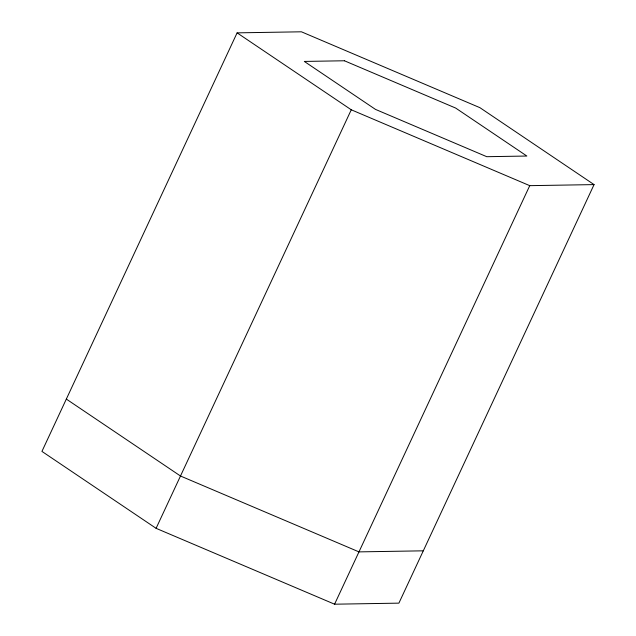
<?xml version="1.0" encoding="UTF-8"?>
<svg xmlns="http://www.w3.org/2000/svg" width="636" height="636" viewBox="0 0 636 636"><rect width="100%" height="100%" fill="white"/><g stroke="black" fill="none" stroke-linecap="round" stroke-linejoin="round"><path stroke-width="0.95" d="M237.101 32.857L41.936 451.401L156.09 528.325L334.576 604.2L398.899 603.143L594.064 184.599L479.91 107.675L301.424 31.8L237.101 32.857L351.263 109.79L529.74 185.656L594.064 184.599M156.09 528.325L351.263 109.79M334.576 604.2L529.74 185.656M423.29 550.824L358.966 551.881L180.489 476.014L66.335 399.082M344.41 60.77L304.31 61.43L375.479 109.392L486.755 156.695L526.862 156.035L455.686 108.072L344.41 60.77"/></g></svg>
